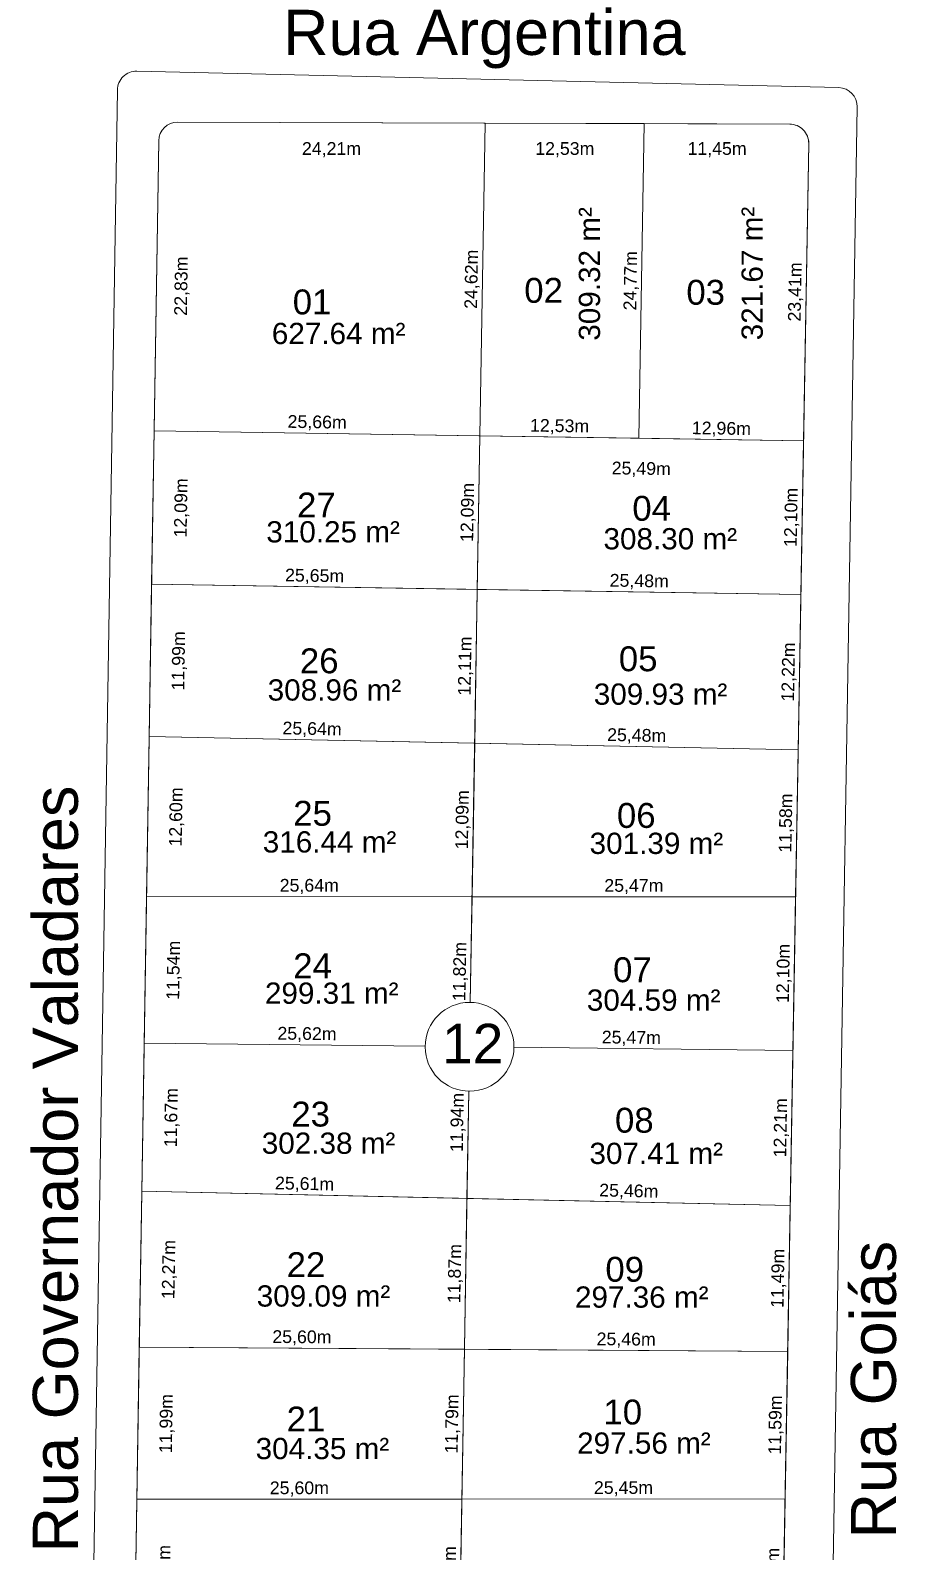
# Model space of a CAD drawing. Header units: metres. Extents: x 3808 to 8215, y 2374 to 6187.
# Drawn here: x 4752.6 to 4820.8, y 4680.7 to 4800.5 of the extents above; entities that cross this region are included whole.
import ezdxf
from ezdxf.enums import TextEntityAlignment as Align

# ---------------------------------------------------------------- set-up
doc = ezdxf.new("R2010")
doc.units = ezdxf.units.M
for name, color, linetype in [('Areas Lotes', 1, 'Continuous'), ('Calçada', 8, 'Continuous'), ('COTAS', 7, 'Continuous'), ('Lote', 7, 'Continuous'), ('Nome das Ruas', 7, 'Continuous'), ('Nº Lote', 7, 'Continuous'), ('Nº. quadra', 7, 'Continuous'), ('quadras', 7, 'Continuous')]:
    doc.layers.add(name, color=color, linetype=linetype)
doc.styles.add('Arial', font='arial.ttf')
doc.dimstyles.new('Copy(2) of ISO-25', dxfattribs={"dimtxt": 1, "dimasz": 2.5, "dimexe": 1.25, "dimexo": 0.625, "dimgap": 0.2, "dimtad": 1, "dimtoh": 1, "dimlfac": 1, "dimzin": 1, "dimtxsty": 'Arial', "dimblk": 'NONE', "dimcen": 0, "dimse1": 1, "dimse2": 1, "dimsd1": 1, "dimsd2": 1, "dimclrt": 256, "dimaunit": 1, "dimadec": 3, "dimazin": 0, "dimtfac": 1, "dimtmove": 0, "dimatfit": 3, "dimldrblk": 'NONE', "dimfxl": 1, "dimtolj": 1, "dimtzin": 0, "dimarcsym": 0})

# ---------------------------------------------------------------- blocks, each defined once
blk = doc.blocks.new('*D3366')
at = {"layer": 'Defpoints', "color": 0, "linetype": 'Continuous', "transparency": 16777216}
for p in [(4788.43, 4793.18), (4788.02, 4768.57), (4788.02, 4768.57)]:
    blk.add_point(p, dxfattribs=at)
at = {"layer": 'COTAS', "linetype": 'Continuous', "lineweight": 5, "transparency": 16777216, "insert": (4787.42, 4780.89), "char_height": 1, "attachment_point": 5, "rotation": 89.0281, "style": 'Arial'}
blk.add_mtext('\\A1;24,62m', dxfattribs=at)
blk = doc.blocks.new('_None')
blk = doc.blocks.new('*D3367')
at = {"layer": 'Defpoints', "color": 0, "linetype": 'Continuous', "transparency": 16777216}
for p in [(4800.96, 4793.14), (4800.54, 4768.37), (4800.54, 4768.37)]:
    blk.add_point(p, dxfattribs=at)
at = {"layer": 'COTAS', "linetype": 'Continuous', "lineweight": 5, "transparency": 16777216, "insert": (4799.95, 4780.77), "char_height": 1, "attachment_point": 5, "rotation": 89.0281, "style": 'Arial'}
blk.add_mtext('\\A1;24,77m', dxfattribs=at)
blk = doc.blocks.new('*D3368')
at = {"layer": 'Defpoints', "color": 0, "linetype": 'Continuous', "transparency": 16777216}
for p in [(4813.91, 4791.57), (4813.5, 4768.17), (4813.5, 4768.17)]:
    blk.add_point(p, dxfattribs=at)
at = {"layer": 'COTAS', "linetype": 'Continuous', "lineweight": 5, "transparency": 16777216, "insert": (4812.9, 4779.89), "char_height": 1, "attachment_point": 5, "rotation": 89.0028, "style": 'Arial'}
blk.add_mtext('\\A1;23,41m', dxfattribs=at)
blk = doc.blocks.new('*D3369')
at = {"layer": 'Defpoints', "color": 0, "linetype": 'Continuous', "transparency": 16777216}
for p in [(4788.02, 4768.57), (4813.5, 4768.17), (4787.96, 4765.31)]:
    blk.add_point(p, dxfattribs=at)
at = {"layer": 'COTAS', "linetype": 'Continuous', "lineweight": 5, "transparency": 16777216, "insert": (4800.72, 4765.91), "char_height": 1, "attachment_point": 5, "rotation": 359.1086, "style": 'Arial'}
blk.add_mtext('\\A1;25,49m', dxfattribs=at)
blk = doc.blocks.new('*D3370')
at = {"layer": 'Defpoints', "color": 0, "linetype": 'Continuous', "transparency": 16777216}
for p in [(4787.81, 4756.47), (4813.29, 4756.07), (4813.29, 4756.07)]:
    blk.add_point(p, dxfattribs=at)
at = {"layer": 'COTAS', "linetype": 'Continuous', "lineweight": 5, "transparency": 16777216, "insert": (4800.56, 4757.07), "char_height": 1, "attachment_point": 5, "rotation": 359.0934, "style": 'Arial'}
blk.add_mtext('\\A1;25,48m', dxfattribs=at)
blk = doc.blocks.new('*D3371')
at = {"layer": 'Defpoints', "color": 0, "linetype": 'Continuous', "transparency": 16777216}
for p in [(4762.16, 4756.88), (4762.16, 4756.88), (4787.81, 4756.47)]:
    blk.add_point(p, dxfattribs=at)
at = {"layer": 'COTAS', "linetype": 'Continuous', "lineweight": 5, "transparency": 16777216, "insert": (4775, 4757.48), "char_height": 1, "attachment_point": 5, "rotation": 359.0934, "style": 'Arial'}
blk.add_mtext('\\A1;25,65m', dxfattribs=at)
blk = doc.blocks.new('*D3372')
at = {"layer": 'Defpoints', "color": 0, "linetype": 'Continuous', "transparency": 16777216}
for p in [(4762.35, 4768.97), (4762.35, 4768.97), (4788.02, 4768.57)]:
    blk.add_point(p, dxfattribs=at)
at = {"layer": 'COTAS', "linetype": 'Continuous', "lineweight": 5, "transparency": 16777216, "insert": (4775.2, 4769.57), "char_height": 1, "attachment_point": 5, "rotation": 359.1086, "style": 'Arial'}
blk.add_mtext('\\A1;25,66m', dxfattribs=at)
blk = doc.blocks.new('*D3373')
at = {"layer": 'Defpoints', "color": 0, "linetype": 'Continuous', "transparency": 16777216}
for p in [(4764.23, 4793.27), (4788.43, 4793.27), (4788.43, 4790.29)]:
    blk.add_point(p, dxfattribs=at)
at = {"layer": 'COTAS', "linetype": 'Continuous', "lineweight": 5, "transparency": 16777216, "insert": (4776.33, 4791.09), "char_height": 1, "attachment_point": 5, "style": 'Arial'}
blk.add_mtext('\\A1;24,21m', dxfattribs=at)
blk = doc.blocks.new('*D3374')
at = {"layer": 'Defpoints', "color": 0, "linetype": 'Continuous', "transparency": 16777216}
for p in [(4788.43, 4793.27), (4800.96, 4793.14), (4800.96, 4790.29)]:
    blk.add_point(p, dxfattribs=at)
at = {"layer": 'COTAS', "linetype": 'Continuous', "lineweight": 5, "transparency": 16777216, "insert": (4794.7, 4791.09), "char_height": 1, "attachment_point": 5, "style": 'Arial'}
blk.add_mtext('\\A1;12,53m', dxfattribs=at)
blk = doc.blocks.new('*D3375')
at = {"layer": 'Defpoints', "color": 0, "linetype": 'Continuous', "transparency": 16777216}
for p in [(4800.96, 4793.14), (4812.41, 4793.1), (4812.41, 4790.29)]:
    blk.add_point(p, dxfattribs=at)
at = {"layer": 'COTAS', "linetype": 'Continuous', "lineweight": 5, "transparency": 16777216, "insert": (4806.69, 4791.09), "char_height": 1, "attachment_point": 5, "style": 'Arial'}
blk.add_mtext('\\A1;11,45m', dxfattribs=at)
blk = doc.blocks.new('*D3376')
at = {"layer": 'Defpoints', "color": 0, "linetype": 'Continuous', "transparency": 16777216}
for p in [(4762.72, 4791.79), (4762.35, 4768.97), (4765.19, 4768.92)]:
    blk.add_point(p, dxfattribs=at)
at = {"layer": 'COTAS', "linetype": 'Continuous', "lineweight": 5, "transparency": 16777216, "insert": (4764.57, 4780.35), "char_height": 1, "attachment_point": 5, "rotation": 89.0774, "style": 'Arial'}
blk.add_mtext('\\A1;22,83m', dxfattribs=at)
blk = doc.blocks.new('*D3377')
at = {"layer": 'Defpoints', "color": 0, "linetype": 'Continuous', "transparency": 16777216}
for p in [(4788.02, 4768.57), (4800.54, 4768.37), (4800.54, 4768.37)]:
    blk.add_point(p, dxfattribs=at)
at = {"layer": 'COTAS', "linetype": 'Continuous', "lineweight": 5, "transparency": 16777216, "insert": (4794.29, 4769.27), "char_height": 1, "attachment_point": 5, "rotation": 359.1086, "style": 'Arial'}
blk.add_mtext('\\A1;12,53m', dxfattribs=at)
blk = doc.blocks.new('*D3378')
at = {"layer": 'Defpoints', "color": 0, "linetype": 'Continuous', "transparency": 16777216}
for p in [(4800.54, 4768.37), (4813.5, 4768.17), (4813.5, 4768.17)]:
    blk.add_point(p, dxfattribs=at)
at = {"layer": 'COTAS', "linetype": 'Continuous', "lineweight": 5, "transparency": 16777216, "insert": (4807.03, 4769.07), "char_height": 1, "attachment_point": 5, "rotation": 359.1086, "style": 'Arial'}
blk.add_mtext('\\A1;12,96m', dxfattribs=at)
blk = doc.blocks.new('*D3379')
at = {"layer": 'Defpoints', "color": 0, "linetype": 'Continuous', "transparency": 16777216}
for p in [(4762.35, 4768.97), (4762.16, 4756.88), (4765.25, 4756.83)]:
    blk.add_point(p, dxfattribs=at)
at = {"layer": 'COTAS', "linetype": 'Continuous', "lineweight": 5, "transparency": 16777216, "insert": (4764.55, 4762.89), "char_height": 1, "attachment_point": 5, "rotation": 89.0774, "style": 'Arial'}
blk.add_mtext('\\A1;12,09m', dxfattribs=at)
blk = doc.blocks.new('*D3380')
at = {"layer": 'Defpoints', "color": 0, "linetype": 'Continuous', "transparency": 16777216}
for p in [(4762.16, 4756.88), (4761.97, 4744.9), (4765.06, 4744.85)]:
    blk.add_point(p, dxfattribs=at)
at = {"layer": 'COTAS', "linetype": 'Continuous', "lineweight": 5, "transparency": 16777216, "insert": (4764.36, 4750.85), "char_height": 1, "attachment_point": 5, "rotation": 89.0774, "style": 'Arial'}
blk.add_mtext('\\A1;11,99m', dxfattribs=at)
blk = doc.blocks.new('*D3381')
at = {"layer": 'Defpoints', "color": 0, "linetype": 'Continuous', "transparency": 16777216}
for p in [(4761.97, 4744.9), (4761.76, 4732.3), (4764.86, 4732.25)]:
    blk.add_point(p, dxfattribs=at)
at = {"layer": 'COTAS', "linetype": 'Continuous', "lineweight": 5, "transparency": 16777216, "insert": (4764.16, 4738.56), "char_height": 1, "attachment_point": 5, "rotation": 89.0774, "style": 'Arial'}
blk.add_mtext('\\A1;12,60m', dxfattribs=at)
blk = doc.blocks.new('*D3382')
at = {"layer": 'Defpoints', "color": 0, "linetype": 'Continuous', "transparency": 16777216}
for p in [(4761.76, 4732.3), (4761.76, 4720.76), (4764.67, 4720.71)]:
    blk.add_point(p, dxfattribs=at)
at = {"layer": 'COTAS', "linetype": 'Continuous', "lineweight": 5, "transparency": 16777216, "insert": (4763.96, 4726.49), "char_height": 1, "attachment_point": 5, "rotation": 89.0774, "style": 'Arial'}
blk.add_mtext('\\A1;11,54m', dxfattribs=at)
blk = doc.blocks.new('*D3383')
at = {"layer": 'Defpoints', "color": 0, "linetype": 'Continuous', "transparency": 16777216}
for p in [(4761.76, 4720.76), (4761.39, 4709.1), (4764.48, 4709.05)]:
    blk.add_point(p, dxfattribs=at)
at = {"layer": 'COTAS', "linetype": 'Continuous', "lineweight": 5, "transparency": 16777216, "insert": (4763.78, 4714.89), "char_height": 1, "attachment_point": 5, "rotation": 89.0774, "style": 'Arial'}
blk.add_mtext('\\A1;11,67m', dxfattribs=at)
blk = doc.blocks.new('*D3384')
at = {"layer": 'Defpoints', "color": 0, "linetype": 'Continuous', "transparency": 16777216}
for p in [(4761.39, 4709.1), (4761.19, 4696.83), (4764.29, 4696.78)]:
    blk.add_point(p, dxfattribs=at)
at = {"layer": 'COTAS', "linetype": 'Continuous', "lineweight": 5, "transparency": 16777216, "insert": (4763.59, 4702.93), "char_height": 1, "attachment_point": 5, "rotation": 89.0774, "style": 'Arial'}
blk.add_mtext('\\A1;12,27m', dxfattribs=at)
blk = doc.blocks.new('*D3385')
at = {"layer": 'Defpoints', "color": 0, "linetype": 'Continuous', "transparency": 16777216}
for p in [(4761.19, 4696.83), (4761, 4684.84), (4764.09, 4684.79)]:
    blk.add_point(p, dxfattribs=at)
at = {"layer": 'COTAS', "linetype": 'Continuous', "lineweight": 5, "transparency": 16777216, "insert": (4763.39, 4690.8), "char_height": 1, "attachment_point": 5, "rotation": 89.0774, "style": 'Arial'}
blk.add_mtext('\\A1;11,99m', dxfattribs=at)
blk = doc.blocks.new('*D3386')
at = {"layer": 'Defpoints', "color": 0, "linetype": 'Continuous', "transparency": 16777216}
for p in [(4761, 4684.84), (4760.81, 4673.06), (4763.9, 4673.01)]:
    blk.add_point(p, dxfattribs=at)
at = {"layer": 'COTAS', "linetype": 'Continuous', "lineweight": 5, "transparency": 16777216, "insert": (4763.2, 4678.92), "char_height": 1, "attachment_point": 5, "rotation": 89.0774, "style": 'Arial'}
blk.add_mtext('\\A1;11,78m', dxfattribs=at)
blk = doc.blocks.new('*D3396')
at = {"layer": 'Defpoints', "color": 0, "linetype": 'Continuous', "transparency": 16777216}
for p in [(4812.05, 4684.89), (4811.83, 4672.49), (4811.83, 4672.49)]:
    blk.add_point(p, dxfattribs=at)
at = {"layer": 'COTAS', "linetype": 'Continuous', "lineweight": 5, "transparency": 16777216, "insert": (4811.14, 4678.7), "char_height": 1, "attachment_point": 5, "rotation": 89.0028, "style": 'Arial'}
blk.add_mtext('\\A1;12,41m', dxfattribs=at)
blk = doc.blocks.new('*D3397')
at = {"layer": 'Defpoints', "color": 0, "linetype": 'Continuous', "transparency": 16777216}
for p in [(4812.25, 4696.48), (4812.05, 4684.89), (4812.05, 4684.89)]:
    blk.add_point(p, dxfattribs=at)
at = {"layer": 'COTAS', "linetype": 'Continuous', "lineweight": 5, "transparency": 16777216, "insert": (4811.35, 4690.7), "char_height": 1, "attachment_point": 5, "rotation": 89.0028, "style": 'Arial'}
blk.add_mtext('\\A1;11,59m', dxfattribs=at)
blk = doc.blocks.new('*D3398')
at = {"layer": 'Defpoints', "color": 0, "linetype": 'Continuous', "transparency": 16777216}
for p in [(4812.45, 4707.97), (4812.25, 4696.48), (4812.25, 4696.48)]:
    blk.add_point(p, dxfattribs=at)
at = {"layer": 'COTAS', "linetype": 'Continuous', "lineweight": 5, "transparency": 16777216, "insert": (4811.55, 4702.24), "char_height": 1, "attachment_point": 5, "rotation": 89.0028, "style": 'Arial'}
blk.add_mtext('\\A1;11,49m', dxfattribs=at)
blk = doc.blocks.new('*D3399')
at = {"layer": 'Defpoints', "color": 0, "linetype": 'Continuous', "transparency": 16777216}
for p in [(4812.66, 4720.18), (4812.66, 4720.18), (4812.45, 4707.97)]:
    blk.add_point(p, dxfattribs=at)
at = {"layer": 'COTAS', "linetype": 'Continuous', "lineweight": 5, "transparency": 16777216, "insert": (4811.76, 4714.09), "char_height": 1, "attachment_point": 5, "rotation": 89.0028, "style": 'Arial'}
blk.add_mtext('\\A1;12,21m', dxfattribs=at)
blk = doc.blocks.new('*D3400')
at = {"layer": 'Defpoints', "color": 0, "linetype": 'Continuous', "transparency": 16777216}
for p in [(4812.87, 4732.27), (4812.66, 4720.18), (4812.66, 4720.18)]:
    blk.add_point(p, dxfattribs=at)
at = {"layer": 'COTAS', "linetype": 'Continuous', "lineweight": 5, "transparency": 16777216, "insert": (4811.97, 4726.24), "char_height": 1, "attachment_point": 5, "rotation": 89.0028, "style": 'Arial'}
blk.add_mtext('\\A1;12,10m', dxfattribs=at)
blk = doc.blocks.new('*D3401')
at = {"layer": 'Defpoints', "color": 0, "linetype": 'Continuous', "transparency": 16777216}
for p in [(4813.07, 4743.85), (4812.87, 4732.27), (4812.87, 4732.27)]:
    blk.add_point(p, dxfattribs=at)
at = {"layer": 'COTAS', "linetype": 'Continuous', "lineweight": 5, "transparency": 16777216, "insert": (4812.17, 4738.08), "char_height": 1, "attachment_point": 5, "rotation": 89.0028, "style": 'Arial'}
blk.add_mtext('\\A1;11,58m', dxfattribs=at)
blk = doc.blocks.new('*D3402')
at = {"layer": 'Defpoints', "color": 0, "linetype": 'Continuous', "transparency": 16777216}
for p in [(4813.29, 4756.07), (4813.29, 4756.07), (4813.07, 4743.85)]:
    blk.add_point(p, dxfattribs=at)
at = {"layer": 'COTAS', "linetype": 'Continuous', "lineweight": 5, "transparency": 16777216, "insert": (4812.38, 4749.97), "char_height": 1, "attachment_point": 5, "rotation": 89.0028, "style": 'Arial'}
blk.add_mtext('\\A1;12,22m', dxfattribs=at)
blk = doc.blocks.new('*D3403')
at = {"layer": 'Defpoints', "color": 0, "linetype": 'Continuous', "transparency": 16777216}
for p in [(4813.5, 4768.17), (4813.5, 4768.17), (4813.29, 4756.07)]:
    blk.add_point(p, dxfattribs=at)
at = {"layer": 'COTAS', "linetype": 'Continuous', "lineweight": 5, "transparency": 16777216, "insert": (4812.59, 4762.14), "char_height": 1, "attachment_point": 5, "rotation": 89.0028, "style": 'Arial'}
blk.add_mtext('\\A1;12,10m', dxfattribs=at)
blk = doc.blocks.new('*D3404')
at = {"layer": 'Defpoints', "color": 0, "linetype": 'Continuous', "transparency": 16777216}
for p in [(4761.97, 4744.9), (4761.97, 4744.9), (4787.6, 4744.37)]:
    blk.add_point(p, dxfattribs=at)
at = {"layer": 'COTAS', "linetype": 'Continuous', "lineweight": 5, "transparency": 16777216, "insert": (4774.8, 4745.43), "char_height": 1, "attachment_point": 5, "rotation": 358.8265, "style": 'Arial'}
blk.add_mtext('\\A1;25,64m', dxfattribs=at)
blk = doc.blocks.new('*D3405')
at = {"layer": 'Defpoints', "color": 0, "linetype": 'Continuous', "transparency": 16777216}
for p in [(4787.6, 4744.37), (4787.6, 4744.37), (4813.07, 4743.85)]:
    blk.add_point(p, dxfattribs=at)
at = {"layer": 'COTAS', "linetype": 'Continuous', "lineweight": 5, "transparency": 16777216, "insert": (4800.36, 4744.91), "char_height": 1, "attachment_point": 5, "rotation": 358.8265, "style": 'Arial'}
blk.add_mtext('\\A1;25,48m', dxfattribs=at)
blk = doc.blocks.new('*D3406')
at = {"layer": 'Defpoints', "color": 0, "linetype": 'Continuous', "transparency": 16777216}
for p in [(4761.76, 4732.3), (4761.76, 4732.3), (4787.4, 4732.29)]:
    blk.add_point(p, dxfattribs=at)
at = {"layer": 'COTAS', "linetype": 'Continuous', "lineweight": 5, "transparency": 16777216, "insert": (4774.58, 4733.09), "char_height": 1, "attachment_point": 5, "rotation": 359.971, "style": 'Arial'}
blk.add_mtext('\\A1;25,64m', dxfattribs=at)
blk = doc.blocks.new('*D3407')
at = {"layer": 'Defpoints', "color": 0, "linetype": 'Continuous', "transparency": 16777216}
for p in [(4787.4, 4732.29), (4812.87, 4732.27), (4812.87, 4732.27)]:
    blk.add_point(p, dxfattribs=at)
at = {"layer": 'COTAS', "linetype": 'Continuous', "lineweight": 5, "transparency": 16777216, "insert": (4800.14, 4733.08), "char_height": 1, "attachment_point": 5, "rotation": 359.971, "style": 'Arial'}
blk.add_mtext('\\A1;25,47m', dxfattribs=at)
blk = doc.blocks.new('*D3408')
at = {"layer": 'Defpoints', "color": 0, "linetype": 'Continuous', "transparency": 16777216}
for p in [(4761.58, 4720.76), (4761.58, 4720.76), (4787.2, 4720.47)]:
    blk.add_point(p, dxfattribs=at)
at = {"layer": 'COTAS', "linetype": 'Continuous', "lineweight": 5, "transparency": 16777216, "insert": (4774.4, 4721.42), "char_height": 1, "attachment_point": 5, "rotation": 359.3419, "style": 'Arial'}
blk.add_mtext('\\A1;25,62m', dxfattribs=at)
blk = doc.blocks.new('*D3409')
at = {"layer": 'Defpoints', "color": 0, "linetype": 'Continuous', "transparency": 16777216}
for p in [(4787.2, 4720.47), (4787.2, 4720.47), (4812.66, 4720.18)]:
    blk.add_point(p, dxfattribs=at)
at = {"layer": 'COTAS', "linetype": 'Continuous', "lineweight": 5, "transparency": 16777216, "insert": (4799.94, 4721.12), "char_height": 1, "attachment_point": 5, "rotation": 359.3419, "style": 'Arial'}
blk.add_mtext('\\A1;25,47m', dxfattribs=at)
blk = doc.blocks.new('*D3410')
at = {"layer": 'Defpoints', "color": 0, "linetype": 'Continuous', "transparency": 16777216}
for p in [(4761.39, 4709.1), (4761.39, 4709.1), (4787, 4708.53)]:
    blk.add_point(p, dxfattribs=at)
at = {"layer": 'COTAS', "linetype": 'Continuous', "lineweight": 5, "transparency": 16777216, "insert": (4774.21, 4709.61), "char_height": 1, "attachment_point": 5, "rotation": 358.7367, "style": 'Arial'}
blk.add_mtext('\\A1;25,61m', dxfattribs=at)
blk = doc.blocks.new('*D3411')
at = {"layer": 'Defpoints', "color": 0, "linetype": 'Continuous', "transparency": 16777216}
for p in [(4787, 4708.53), (4812.45, 4707.97), (4812.45, 4707.97)]:
    blk.add_point(p, dxfattribs=at)
at = {"layer": 'COTAS', "linetype": 'Continuous', "lineweight": 5, "transparency": 16777216, "insert": (4799.74, 4709.05), "char_height": 1, "attachment_point": 5, "rotation": 358.7367, "style": 'Arial'}
blk.add_mtext('\\A1;25,46m', dxfattribs=at)
blk = doc.blocks.new('*D3412')
at = {"layer": 'Defpoints', "color": 0, "linetype": 'Continuous', "transparency": 16777216}
for p in [(4761.19, 4696.83), (4761.19, 4696.83), (4786.8, 4696.66)]:
    blk.add_point(p, dxfattribs=at)
at = {"layer": 'COTAS', "linetype": 'Continuous', "lineweight": 5, "transparency": 16777216, "insert": (4774, 4697.55), "char_height": 1, "attachment_point": 5, "rotation": 359.6099, "style": 'Arial'}
blk.add_mtext('\\A1;25,60m', dxfattribs=at)
blk = doc.blocks.new('*D3413')
at = {"layer": 'Defpoints', "color": 0, "linetype": 'Continuous', "transparency": 16777216}
for p in [(4786.8, 4696.66), (4812.25, 4696.48), (4812.25, 4696.48)]:
    blk.add_point(p, dxfattribs=at)
at = {"layer": 'COTAS', "linetype": 'Continuous', "lineweight": 5, "transparency": 16777216, "insert": (4799.53, 4697.37), "char_height": 1, "attachment_point": 5, "rotation": 359.6099, "style": 'Arial'}
blk.add_mtext('\\A1;25,46m', dxfattribs=at)
blk = doc.blocks.new('*D3414')
at = {"layer": 'Defpoints', "color": 0, "linetype": 'Continuous', "transparency": 16777216}
for p in [(4761, 4684.84), (4761, 4684.84), (4786.6, 4684.87)]:
    blk.add_point(p, dxfattribs=at)
at = {"layer": 'COTAS', "linetype": 'Continuous', "lineweight": 5, "transparency": 16777216, "insert": (4773.8, 4685.66), "char_height": 1, "attachment_point": 5, "rotation": 0.0561, "style": 'Arial'}
blk.add_mtext('\\A1;25,60m', dxfattribs=at)
blk = doc.blocks.new('*D3415')
at = {"layer": 'Defpoints', "color": 0, "linetype": 'Continuous', "transparency": 16777216}
for p in [(4786.6, 4684.87), (4786.6, 4684.87), (4812.05, 4684.89)]:
    blk.add_point(p, dxfattribs=at)
at = {"layer": 'COTAS', "linetype": 'Continuous', "lineweight": 5, "transparency": 16777216, "insert": (4799.32, 4685.68), "char_height": 1, "attachment_point": 5, "rotation": 0.0561, "style": 'Arial'}
blk.add_mtext('\\A1;25,45m', dxfattribs=at)
blk = doc.blocks.new('*D3434')
at = {"layer": 'Defpoints', "color": 0, "linetype": 'Continuous', "transparency": 16777216}
for p in [(4786.6, 4684.87), (4786.6, 4684.87), (4786.39, 4672.77)]:
    blk.add_point(p, dxfattribs=at)
at = {"layer": 'COTAS', "linetype": 'Continuous', "lineweight": 5, "transparency": 16777216, "insert": (4785.69, 4678.83), "char_height": 1, "attachment_point": 5, "rotation": 89.0281, "style": 'Arial'}
blk.add_mtext('\\A1;12,10m', dxfattribs=at)
blk = doc.blocks.new('*D3435')
at = {"layer": 'Defpoints', "color": 0, "linetype": 'Continuous', "transparency": 16777216}
for p in [(4786.8, 4696.66), (4786.8, 4696.66), (4786.6, 4684.87)]:
    blk.add_point(p, dxfattribs=at)
at = {"layer": 'COTAS', "linetype": 'Continuous', "lineweight": 5, "transparency": 16777216, "insert": (4785.89, 4690.78), "char_height": 1, "attachment_point": 5, "rotation": 89.0281, "style": 'Arial'}
blk.add_mtext('\\A1;11,79m', dxfattribs=at)
blk = doc.blocks.new('*D3436')
at = {"layer": 'Defpoints', "color": 0, "linetype": 'Continuous', "transparency": 16777216}
for p in [(4787, 4708.53), (4787, 4708.53), (4786.8, 4696.66)]:
    blk.add_point(p, dxfattribs=at)
at = {"layer": 'COTAS', "linetype": 'Continuous', "lineweight": 5, "transparency": 16777216, "insert": (4786.1, 4702.61), "char_height": 1, "attachment_point": 5, "rotation": 89.0281, "style": 'Arial'}
blk.add_mtext('\\A1;11,87m', dxfattribs=at)
blk = doc.blocks.new('*D3437')
at = {"layer": 'Defpoints', "color": 0, "linetype": 'Continuous', "transparency": 16777216}
for p in [(4787.2, 4720.47), (4787.2, 4720.47), (4787, 4708.53)]:
    blk.add_point(p, dxfattribs=at)
at = {"layer": 'COTAS', "linetype": 'Continuous', "lineweight": 5, "transparency": 16777216, "insert": (4786.3, 4714.51), "char_height": 1, "attachment_point": 5, "rotation": 89.0281, "style": 'Arial'}
blk.add_mtext('\\A1;11,94m', dxfattribs=at)
blk = doc.blocks.new('*D3438')
at = {"layer": 'Defpoints', "color": 0, "linetype": 'Continuous', "transparency": 16777216}
for p in [(4787.2, 4732.29), (4787.4, 4732.28), (4787.2, 4720.47)]:
    blk.add_point(p, dxfattribs=at)
at = {"layer": 'COTAS', "linetype": 'Continuous', "lineweight": 5, "transparency": 16777216, "insert": (4786.5, 4726.39), "char_height": 1, "attachment_point": 5, "rotation": 89.0281, "style": 'Arial'}
blk.add_mtext('\\A1;11,82m', dxfattribs=at)
blk = doc.blocks.new('*D3439')
at = {"layer": 'Defpoints', "color": 0, "linetype": 'Continuous', "transparency": 16777216}
for p in [(4787.6, 4744.37), (4787.6, 4744.37), (4787.2, 4732.29)]:
    blk.add_point(p, dxfattribs=at)
at = {"layer": 'COTAS', "linetype": 'Continuous', "lineweight": 5, "transparency": 16777216, "insert": (4786.7, 4738.34), "char_height": 1, "attachment_point": 5, "rotation": 89.0281, "style": 'Arial'}
blk.add_mtext('\\A1;12,09m', dxfattribs=at)
blk = doc.blocks.new('*D3440')
at = {"layer": 'Defpoints', "color": 0, "linetype": 'Continuous', "transparency": 16777216}
for p in [(4787.81, 4756.47), (4787.81, 4756.47), (4787.6, 4744.37)]:
    blk.add_point(p, dxfattribs=at)
at = {"layer": 'COTAS', "linetype": 'Continuous', "lineweight": 5, "transparency": 16777216, "insert": (4786.91, 4750.44), "char_height": 1, "attachment_point": 5, "rotation": 89.0281, "style": 'Arial'}
blk.add_mtext('\\A1;12,11m', dxfattribs=at)
blk = doc.blocks.new('*D3441')
at = {"layer": 'Defpoints', "color": 0, "linetype": 'Continuous', "transparency": 16777216}
for p in [(4788.02, 4768.57), (4788.02, 4768.57), (4787.81, 4756.47)]:
    blk.add_point(p, dxfattribs=at)
at = {"layer": 'COTAS', "linetype": 'Continuous', "lineweight": 5, "transparency": 16777216, "insert": (4787.11, 4762.53), "char_height": 1, "attachment_point": 5, "rotation": 89.0281, "style": 'Arial'}
blk.add_mtext('\\A1;12,09m', dxfattribs=at)

msp = doc.modelspace()

# ---------------------------------------------------------------- linework, layer by layer
at = {"layer": 'Calçada', "linetype": 'Continuous', "lineweight": 5}
for p, q in [((4816.264, 4795.978), (4761.002, 4797.263)), ((4759.467, 4795.787), (4756.496, 4610.727)), ((4817.729, 4794.454), (4814.655, 4609.387))]:
    msp.add_line(p, q, dxfattribs=at)
for centre, start, end in [((4760.967, 4795.763), 88.66834, 179.08008), ((4816.23, 4794.479), 359.04842, 88.66834)]:
    msp.add_arc(centre, 1.5, start, end, dxfattribs=at)
at = {"layer": 'Lote', "lineweight": 5}
for p, q in [((4788.433, 4793.183), (4787.258, 4723.964)), ((4800.96, 4793.14), (4800.54, 4768.373)), ((4813.498, 4768.171), (4762.354, 4768.967)), ((4762.159, 4756.881), (4813.287, 4756.072)), ((4813.075, 4743.85), (4761.966, 4744.896)), ((4761.763, 4732.3), (4812.873, 4732.274)), ((4783.704, 4720.509), (4761.577, 4720.763)), ((4812.663, 4720.176), (4790.694, 4720.428)), ((4787.14, 4716.974), (4785.352, 4611.618)), ((4761.39, 4709.096), (4812.45, 4707.97)), ((4812.25, 4696.485), (4761.192, 4696.833)), ((4760.999, 4684.845), (4812.049, 4684.895))]:
    msp.add_line(p, q, dxfattribs=at)
at = {"layer": 'Lote', "linetype": 'Continuous', "lineweight": 5, "flags": 128}
for points in [[(4788.015, 4768.568), (4788.433, 4793.183), (4764.226, 4793.267, 0.4105212), (4762.721, 4791.792), (4762.354, 4768.967)], [(4800.54, 4768.373), (4813.498, 4768.171), (4813.905, 4791.574, 0.4182976), (4812.411, 4793.1), (4800.96, 4793.14)]]:
    msp.add_lwpolyline(points, format="xyb", close=True, dxfattribs=at)
for points in [[(4788.015, 4768.568), (4800.54, 4768.373), (4800.96, 4793.14), (4788.433, 4793.183)], [(4762.354, 4768.967), (4762.159, 4756.881), (4787.81, 4756.475), (4788.015, 4768.568)], [(4788.015, 4768.568), (4787.81, 4756.475), (4813.287, 4756.072), (4813.498, 4768.171)], [(4762.159, 4756.881), (4761.966, 4744.896), (4787.605, 4744.371), (4787.81, 4756.475)], [(4787.81, 4756.475), (4787.605, 4744.371), (4813.075, 4743.85), (4813.287, 4756.072)], [(4761.966, 4744.896), (4761.763, 4732.3), (4787.4, 4732.287), (4787.605, 4744.371)], [(4787.605, 4744.371), (4787.4, 4732.287), (4812.873, 4732.274), (4813.075, 4743.85)], [(4761.39, 4709.096), (4761.192, 4696.833), (4786.795, 4696.658), (4786.997, 4708.531)], [(4812.25, 4696.485), (4812.45, 4707.97), (4786.997, 4708.531), (4786.795, 4696.658)], [(4786.595, 4684.87), (4786.795, 4696.658), (4761.192, 4696.833), (4760.999, 4684.845)], [(4786.795, 4696.658), (4786.595, 4684.87), (4812.049, 4684.895), (4812.25, 4696.485)], [(4786.39, 4672.773), (4786.595, 4684.87), (4760.999, 4684.845), (4760.809, 4673.063)], [(4811.833, 4672.485), (4812.049, 4684.895), (4786.595, 4684.87), (4786.39, 4672.773)]]:
    msp.add_lwpolyline(points, close=True, dxfattribs=at)
for points in [[(4787.258, 4723.964), (4787.4, 4732.287), (4761.763, 4732.3), (4761.577, 4720.763), (4783.704, 4720.509)], [(4790.694, 4720.428), (4812.663, 4720.176), (4812.873, 4732.274), (4787.4, 4732.287), (4787.258, 4723.964)], [(4783.704, 4720.509), (4761.577, 4720.763), (4761.39, 4709.096), (4786.997, 4708.531), (4787.14, 4716.974)], [(4787.14, 4716.974), (4786.997, 4708.531), (4812.45, 4707.97), (4812.663, 4720.176), (4790.694, 4720.428)]]:
    msp.add_lwpolyline(points, dxfattribs=at)
at = {"layer": 'Nº. quadra', "lineweight": 5}
msp.add_circle((4787.199, 4720.469), 3.496, dxfattribs=at)
at = {"layer": 'quadras', "lineweight": 5}
for p, q in [((4764.226, 4793.267), (4812.411, 4793.1)), ((4759.848, 4613.371), (4762.721, 4791.792)), ((4813.905, 4791.574), (4810.795, 4612.863))]:
    msp.add_line(p, q, dxfattribs=at)
at = {"layer": 'quadras', "linetype": 'Continuous', "lineweight": 5, "flags": 128}
msp.add_lwpolyline([(4813.905, 4791.574, 0.4182976), (4812.411, 4793.1), (4764.226, 4793.267, 0.4105212), (4762.721, 4791.792), (4759.848, 4613.371, 0.4161333), (4761.333, 4611.847), (4809.281, 4611.389, 0.4119161), (4810.795, 4612.863)], format="xyb", close=True, dxfattribs=at)
at = {"layer": 'quadras', "lineweight": 5}
for centre, start, end in [((4764.221, 4791.767), 89.8006, 179.07735), ((4812.406, 4791.6), 359.00284, 89.8006)]:
    msp.add_arc(centre, 1.5, start, end, dxfattribs=at)

# ---------------------------------------------------------------- texts
at = {"layer": 'Areas Lotes', "linetype": 'Continuous', "lineweight": 5, "style": 'Arial'}
for s, p in [('309.32 m²', (4797.473, 4776.052)), ('321.67 m²', (4810.286, 4776.082))]:
    msp.add_text(s, height=1.6726, rotation=90, dxfattribs=at).set_placement(p)
for s, p in [('627.64 m²', (4771.631, 4775.787)), ('310.25 m²', (4771.194, 4760.172)), ('308.30 m²', (4797.744, 4759.626)), ('308.96 m²', (4771.304, 4747.723)), ('309.93 m²', (4796.979, 4747.395)), ('316.44 m²', (4770.916, 4735.763)), ('301.39 m²', (4796.653, 4735.65)), ('299.31 m²', (4771.087, 4723.856)), ('304.59 m²', (4796.435, 4723.31)), ('302.38 m²', (4770.837, 4712.046)), ('307.41 m²', (4796.638, 4711.242)), ('309.09 m²', (4770.44, 4700.017)), ('297.36 m²', (4795.499, 4699.931)), ('304.35 m²', (4770.354, 4688.008)), ('297.56 m²', (4795.67, 4688.437))]:
    msp.add_text(s, height=1.6726, dxfattribs=at).set_placement(p)
at = {"layer": 'Nome das Ruas', "lineweight": 5, "style": 'Arial'}
msp.add_text('Rua Argentina', height=3.55, dxfattribs=at).set_placement((4772.512, 4798.55, 165.916))
for s, p in [('Rua Governador Valadares', (4756.36, 4680.663, 165.916)), ('Rua Goiás', (4820.773, 4681.763, 165.916))]:
    msp.add_text(s, height=3.55, rotation=90, dxfattribs=at).set_placement(p)
at = {"layer": 'Nº Lote', "linetype": 'Continuous', "lineweight": 5, "style": 'Arial'}
for s, p in [('02', (4793.03, 4779.036)), ('03', (4805.792, 4778.884)), ('01', (4774.798, 4778.125)), ('27', (4775.139, 4762.136)), ('04', (4801.538, 4761.877)), ('26', (4775.361, 4749.871)), ('05', (4800.474, 4750.033)), ('25', (4774.839, 4737.868)), ('06', (4800.326, 4737.701)), ('24', (4774.839, 4725.865)), ('07', (4800.022, 4725.553)), ('23', (4774.689, 4714.191)), ('08', (4800.174, 4713.709)), ('22', (4774.317, 4702.337)), ('09', (4799.416, 4701.974)), ('21', (4774.317, 4690.185)), ('10', (4799.264, 4690.737))]:
    msp.add_text(s, height=1.96, dxfattribs=at).set_placement(p, align=Align.CENTER)
at = {"layer": 'Nº. quadra', "lineweight": 5, "style": 'Arial'}
msp.add_text('12', height=3.1039, dxfattribs=at).set_placement((4785.035, 4719.174))

# ---------------------------------------------------------------- dimensions: what is measured, and where the dimension line sits
at = {"layer": 'COTAS', "linetype": 'Continuous', "lineweight": 5}
for p1, p2, distance, picture, middle in [((4764.226, 4793.267), (4788.434, 4793.267), -2.976, '*D3373', (4776.33, 4791.093)), ((4788.433, 4793.183), (4788.015, 4768.568), 0, '*D3366', (4787.423, 4780.889)), ((4800.96, 4793.14), (4800.54, 4768.373), 0, '*D3367', (4799.949, 4780.77)), ((4762.721, 4791.792), (4762.354, 4768.967), 2.835, '*D3376', (4764.571, 4780.347)), ((4813.905, 4791.574), (4813.498, 4768.171), 0, '*D3368', (4812.901, 4779.886)), ((4788.015, 4768.568), (4762.354, 4768.967), 0, '*D3372', (4775.197, 4769.568)), ((4788.015, 4768.568), (4800.54, 4768.373), 0, '*D3377', (4794.29, 4769.271)), ((4800.54, 4768.373), (4813.498, 4768.171), 0, '*D3378', (4807.031, 4769.073)), ((4762.354, 4768.967), (4762.159, 4756.881), 3.096, '*D3379', (4764.551, 4762.887)), ((4813.498, 4768.171), (4788.015, 4768.568), 3.259, '*D3369', (4800.718, 4765.912)), ((4813.287, 4756.072), (4813.498, 4768.171), 0, '*D3403', (4812.592, 4762.136)), ((4787.81, 4756.475), (4762.159, 4756.881), 0, '*D3371', (4774.997, 4757.479)), ((4787.81, 4756.475), (4813.287, 4756.072), 0, '*D3370', (4800.561, 4757.074)), ((4813.075, 4743.85), (4813.287, 4756.072), 0, '*D3402', (4812.38, 4749.975)), ((4787.605, 4744.371), (4761.966, 4744.896), 0, '*D3404', (4774.802, 4745.435)), ((4813.075, 4743.85), (4787.605, 4744.371), 0, '*D3405', (4800.356, 4744.911)), ((4813.075, 4743.85), (4812.873, 4732.274), 0, '*D3401', (4812.173, 4738.076)), ((4787.4, 4732.287), (4761.763, 4732.3), 0, '*D3406', (4774.582, 4733.094)), ((4787.4, 4732.287), (4812.873, 4732.274), 0, '*D3407', (4800.137, 4733.081)), ((4812.873, 4732.274), (4812.663, 4720.176), 0, '*D3400', (4811.967, 4726.239)), ((4787.199, 4720.469), (4761.577, 4720.763), 0, '*D3408', (4774.397, 4721.417)), ((4812.663, 4720.176), (4787.199, 4720.469), 0, '*D3409', (4799.94, 4721.123)), ((4812.45, 4707.97), (4812.663, 4720.176), 0, '*D3399', (4811.756, 4714.087)), ((4786.997, 4708.531), (4761.39, 4709.096), 0, '*D3410', (4774.211, 4709.615)), ((4786.997, 4708.531), (4812.45, 4707.97), 0, '*D3411', (4799.741, 4709.052)), ((4812.45, 4707.97), (4812.25, 4696.485), 0, '*D3398', (4811.549, 4702.241)), ((4786.795, 4696.658), (4761.192, 4696.833), 0, '*D3412', (4773.999, 4697.546)), ((4786.795, 4696.658), (4812.25, 4696.485), 0, '*D3413', (4799.528, 4697.373)), ((4812.25, 4696.485), (4812.049, 4684.895), 0, '*D3397', (4811.349, 4690.704)), ((4786.595, 4684.87), (4760.999, 4684.845), 0, '*D3414', (4773.796, 4685.658)), ((4812.049, 4684.895), (4786.595, 4684.87), 0, '*D3415', (4799.321, 4685.683)), ((4812.049, 4684.895), (4811.833, 4672.485), 0, '*D3396', (4811.14, 4678.704))]:
    dim = msp.add_aligned_dim(p1=p1, p2=p2, distance=distance, dimstyle='Copy(2) of ISO-25', override={"dimpost": 'm'}, dxfattribs=at)
    dim.commit()
    dim.dimension.update_dxf_attribs({"geometry": picture, "text_midpoint": middle})
for base, p1, p2, angle, picture, middle in [((4800.96, 4790.292), (4788.434, 4793.267), (4800.96, 4793.14), 180, '*D3374', (4794.697, 4791.093)), ((4812.411, 4790.292), (4800.96, 4793.14), (4812.411, 4793.1), 180, '*D3375', (4806.685, 4791.093)), ((4788.015, 4768.568), (4787.81, 4756.475), (4788.015, 4768.568), 269.02807, '*D3441', (4787.112, 4762.535)), ((4765.061, 4744.847), (4762.159, 4756.881), (4761.966, 4744.896), 89.07735, '*D3380', (4764.357, 4750.852)), ((4787.81, 4756.475), (4787.605, 4744.371), (4787.81, 4756.475), 269.02807, '*D3440', (4786.906, 4750.437)), ((4764.859, 4732.25), (4761.966, 4744.896), (4761.763, 4732.3), 89.07735, '*D3381', (4764.159, 4738.561)), ((4787.605, 4744.371), (4787.199, 4732.287), (4787.605, 4744.371), 269.02807, '*D3439', (4786.701, 4738.341)), ((4764.673, 4720.714), (4761.763, 4732.3), (4761.763, 4720.761), 89.07735, '*D3382', (4763.965, 4726.495)), ((4787.4, 4732.284), (4787.199, 4720.469), (4787.199, 4732.287), 269.02807, '*D3438', (4786.499, 4726.39)), ((4764.485, 4709.046), (4761.763, 4720.761), (4761.39, 4709.096), 89.07735, '*D3383', (4763.778, 4714.893)), ((4787.199, 4720.469), (4786.997, 4708.531), (4787.199, 4720.469), 269.02807, '*D3437', (4786.297, 4714.514)), ((4764.2873, 4696.7827), (4761.3895, 4709.0961), (4761.192, 4696.8326), 89.07735, '*D3384', (4763.5852, 4702.9274)), ((4786.997, 4708.531), (4786.795, 4696.658), (4786.997, 4708.531), 269.02807, '*D3436', (4786.095, 4702.608)), ((4764.094, 4684.795), (4761.192, 4696.833), (4760.999, 4684.845), 89.07735, '*D3385', (4763.39, 4690.802)), ((4786.795, 4696.658), (4786.595, 4684.87), (4786.795, 4696.658), 269.02807, '*D3435', (4785.894, 4690.778)), ((4763.905, 4673.013), (4760.999, 4684.845), (4760.809, 4673.063), 89.07735, '*D3386', (4763.199, 4678.917)), ((4786.595, 4684.87), (4786.39, 4672.773), (4786.595, 4684.87), 269.02807, '*D3434', (4785.692, 4678.835))]:
    dim = msp.add_linear_dim(base=base, p1=p1, p2=p2, angle=angle, dimstyle='Copy(2) of ISO-25', override={"dimpost": 'm', "dimtmove": 1}, dxfattribs=at)
    dim.commit()
    dim.dimension.update_dxf_attribs({"geometry": picture, "text_midpoint": middle})

doc.saveas('drawing.dxf')
